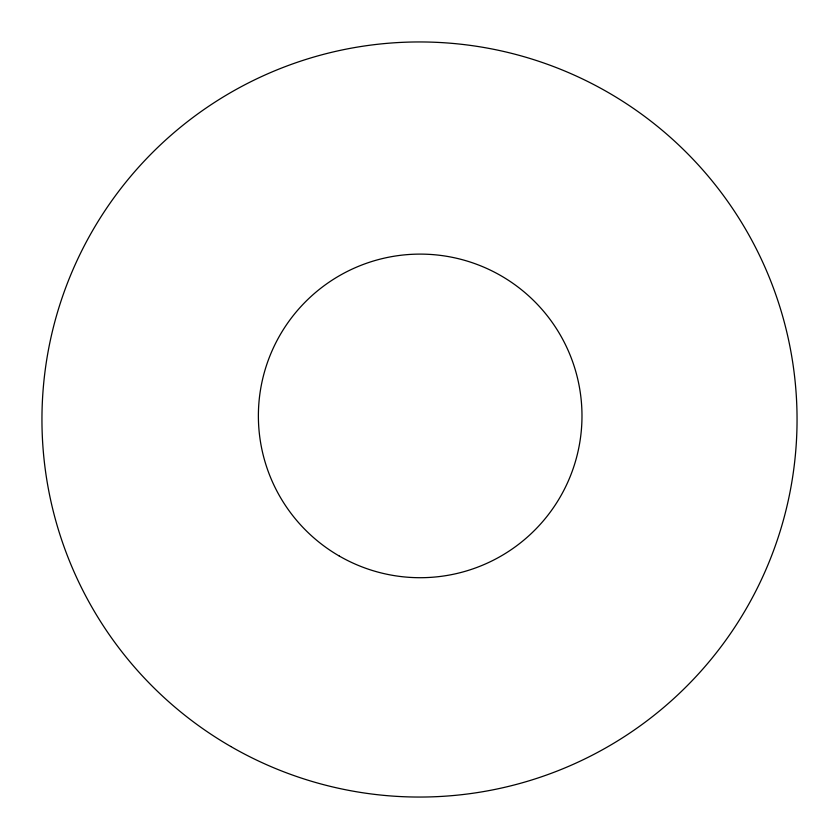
<?xml version="1.0" encoding="UTF-8"?>
<svg xmlns="http://www.w3.org/2000/svg" width="839" height="839" viewBox="0 0 839 839"><rect width="100%" height="100%" fill="white"/><g stroke="black" fill="none" stroke-linecap="round" stroke-linejoin="round"><path stroke-width="1.26" d="M230.725 746.469A377.55 377.55 0 0 0 797.05 419.5A377.55 377.55 0 0 0 230.725 92.531A377.55 377.55 0 0 0 230.725 746.469M339.281 556.037A161.812 161.812 0 0 0 581.983 415.903A161.812 161.812 0 0 0 339.281 275.779A161.812 161.812 0 0 0 339.281 556.037"/></g></svg>
